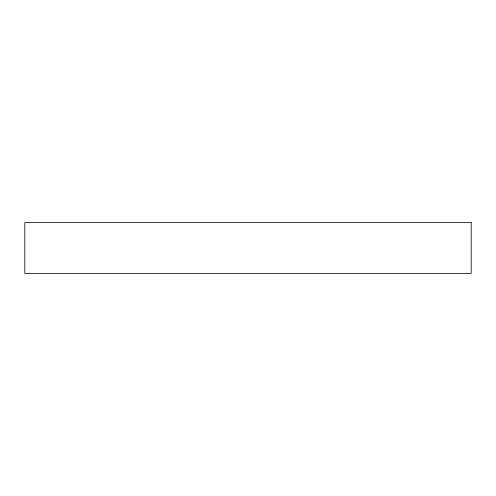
<?xml version="1.0" encoding="UTF-8"?>
<svg xmlns="http://www.w3.org/2000/svg" width="496" height="496" viewBox="0 0 496 496"><rect width="100%" height="100%" fill="white"/><g stroke="black" fill="none" stroke-linecap="round" stroke-linejoin="round"><path stroke-width="0.74" d="M471.2 222.636L24.8 222.636L24.8 273.364L471.2 273.364L471.2 222.636"/></g></svg>
